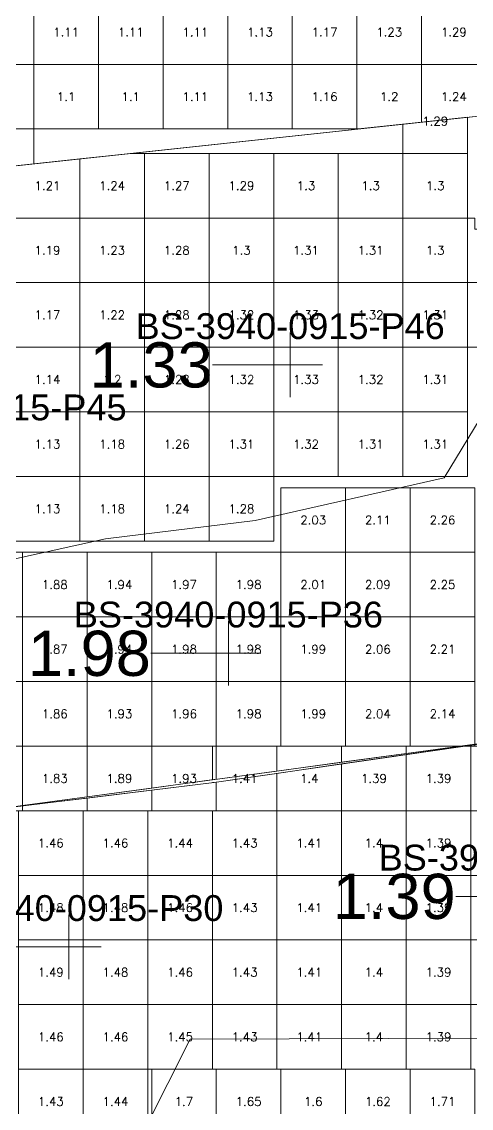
# Model space of a CAD drawing. Header units: inches. Extents: x 470001 to 470123, y 4349638 to 4349734.
# Drawn here: x 470059.67 to 470066.62, y 4349646.91 to 4349663.73 of the extents above; entities that cross this region are included whole.
import ezdxf
from ezdxf.enums import TextEntityAlignment as Align

# ---------------------------------------------------------------- set-up
doc = ezdxf.new("R2010")
doc.units = ezdxf.units.IN
doc.header["$MEASUREMENT"] = 0
for name, color, linetype, lineweight in [('点', 7, 'Continuous', 0), ('爆区方格网', 7, 'Continuous', 0), ('线条', 7, 'Continuous', 0), ('钻孔', 7, 'Continuous', 0)]:
    doc.layers.add(name, color=color, linetype=linetype, lineweight=lineweight)
doc.styles.add('3dmine_textStyle_1', font='txt.shx', dxfattribs={"height": 1, "bigfont": 'gbcbig.shx'})
doc.styles.add('3dmine_textStyle_2', font='arial.ttf', dxfattribs={"height": 1})

msp = doc.modelspace()

# ---------------------------------------------------------------- hatches: boundary and pattern name
at = {"layer": '钻孔', "linetype": 'Continuous', "lineweight": 0, "true_color": 0x0000ff, "extrusion": (0, 1, 0)}
for points in [[(-470064.823, 3930.486), (-470063.823, 3930.486), (-470063.823, 3940.486), (-470064.823, 3940.486)], [(-470059.9, 3929.772), (-470058.9, 3929.772), (-470058.9, 3940.772), (-470059.9, 3940.772)], [(-470061.398, 3929.9), (-470060.398, 3929.9), (-470060.398, 3940.9), (-470061.398, 3940.9)]]:
    msp.add_hatch(color=5, dxfattribs=at).paths.add_polyline_path(points, flags=0)
at = {"layer": '钻孔', "linetype": 'Continuous', "lineweight": 0, "true_color": 0xff0000, "extrusion": (0, 1, 0)}
msp.add_hatch(color=1, dxfattribs=at).paths.add_polyline_path([(-470063.867, 3929.742), (-470062.867, 3929.742), (-470062.867, 3940.742), (-470063.867, 3940.742)], flags=0)

# ---------------------------------------------------------------- linework, layer by layer
at = {"color": 5, "linetype": 'Continuous', "lineweight": 0, "true_color": 0x0000ff, "elevation": 3940.486}
msp.add_lwpolyline([(470059.568, 4349661.496), (470058.789, 4349663.063), (470056.068, 4349663.433), (470051.034, 4349664.014), (470045.693, 4349664.477), (470048.575, 4349669.089), (470049.134, 4349671.432), (470053.013, 4349672.199), (470054.969, 4349670.918), (470057.564, 4349669.703), (470060.242, 4349670.725), (470062.064, 4349672.658), (470063.61, 4349675.309), (470068.58, 4349676.606), (470071.461, 4349674.934), (470071.544, 4349671.081), (470069.538, 4349665.982), (470066.788, 4349662.272), (470059.568, 4349661.496), (470059.568, 4349661.496)], dxfattribs=at)
at = {"color": 7, "linetype": 'Continuous', "lineweight": 0}
for points, elevation in [([(470047.117, 4349638.106), (470054.879, 4349638.777), (470061.268, 4349639.601), (470068.933, 4349639.99), (470072.867, 4349640.331), (470073.547, 4349643.49), (470075.928, 4349647.622), (470077.249, 4349652.237), (470076.521, 4349660.129), (470076.183, 4349663.27), (470072.137, 4349662.937), (470066.788, 4349662.272), (470067.495, 4349658.791), (470066.204, 4349656.669), (470063.283, 4349656.008), (470060.964, 4349655.726), (470057.087, 4349654.869), (470055.414, 4349656.646), (470054.192, 4349658.942), (470053.816, 4349660.878), (470048.386, 4349659.836), (470049.125, 4349655.871)], 3935.364), ([(470053.816, 4349660.878), (470054.192, 4349658.942), (470055.414, 4349656.646), (470057.087, 4349654.869), (470060.964, 4349655.726), (470063.283, 4349656.008), (470066.204, 4349656.669), (470067.495, 4349658.791), (470066.788, 4349662.272), (470053.816, 4349660.878), (470053.816, 4349660.878)], 3935.363), ([(470045.45, 4349652.937), (470049.125, 4349655.871), (470052.312, 4349651.762), (470055.296, 4349650.011), (470059.268, 4349651.538), (470067.525, 4349652.661), (470068.988, 4349652.36), (470070.251, 4349650.304), (470069.526, 4349649.115), (470066.875, 4349647.997), (470062.274, 4349647.979), (470061.243, 4349645.934), (470059.872, 4349644.483), (470058.91, 4349643.639), (470057.131, 4349643.145), (470053.818, 4349643.965), (470052.039, 4349645.708), (470048.627, 4349645.298)], 3935.363), ([(470049.125, 4349655.871), (470050.741, 4349653.716), (470052.312, 4349651.762), (470055.296, 4349650.011), (470059.268, 4349651.538), (470062.645, 4349651.953), (470067.525, 4349652.661), (470068.988, 4349652.36), (470070.251, 4349650.304), (470069.526, 4349649.115), (470066.875, 4349647.997), (470062.274, 4349647.979), (470061.243, 4349645.934), (470059.872, 4349644.483), (470058.91, 4349643.639), (470057.131, 4349643.145), (470053.818, 4349643.965), (470052.039, 4349645.708), (470048.627, 4349645.298)], 3935.364)]:
    msp.add_lwpolyline(points, dxfattribs=dict(at, elevation=elevation))
at = {"layer": '点', "color": 138, "linetype": 'Continuous', "lineweight": 0, "true_color": 0x004c4c}
for points, elevation in [([(470063.823, 4349657.916), (470063.823, 4349658.916)], 3940.486), ([(470064.323, 4349658.416), (470063.323, 4349658.416)], 3940.486), ([(470062.867, 4349653.452), (470062.867, 4349654.452)], 3940.742), ([(470063.367, 4349653.952), (470062.367, 4349653.952)], 3940.742), ([(470060.398, 4349648.909), (470060.398, 4349649.909)], 3940.9), ([(470060.898, 4349649.409), (470059.898, 4349649.409)], 3940.9)]:
    msp.add_lwpolyline(points, dxfattribs=dict(at, elevation=elevation))
at = {"layer": '爆区方格网', "color": 5, "linetype": 'Continuous', "lineweight": 0, "true_color": 0x0000ff}
for points, elevation in [([(470059.856, 4349663.067), (470058.856, 4349663.067), (470058.856, 4349664.067), (470059.856, 4349664.067), (470059.856, 4349663.067)], 3941.06), ([(470060.856, 4349663.067), (470059.856, 4349663.067), (470059.856, 4349664.067), (470060.856, 4349664.067), (470060.856, 4349663.067)], 3941.06), ([(470061.856, 4349663.067), (470060.856, 4349663.067), (470060.856, 4349664.067), (470061.856, 4349664.067), (470061.856, 4349663.067)], 3941.06), ([(470062.856, 4349663.067), (470061.856, 4349663.067), (470061.856, 4349664.067), (470062.856, 4349664.067), (470062.856, 4349663.067)], 3941.06), ([(470063.856, 4349663.067), (470062.856, 4349663.067), (470062.856, 4349664.067), (470063.856, 4349664.067), (470063.856, 4349663.067)], 3941.06), ([(470064.856, 4349663.067), (470063.856, 4349663.067), (470063.856, 4349664.067), (470064.856, 4349664.067), (470064.856, 4349663.067)], 3941.06), ([(470065.856, 4349663.067), (470064.856, 4349663.067), (470064.856, 4349664.067), (470065.856, 4349664.067), (470065.856, 4349663.067)], 3941.06), ([(470066.856, 4349663.067), (470065.856, 4349663.067), (470065.856, 4349664.067), (470066.856, 4349664.067), (470066.856, 4349663.067)], 3941.06), ([(470059.856, 4349662.067), (470058.856, 4349662.067), (470058.856, 4349663.067), (470059.856, 4349663.067), (470059.856, 4349662.067)], 3941.06), ([(470060.856, 4349662.067), (470059.856, 4349662.067), (470059.856, 4349663.067), (470060.856, 4349663.067), (470060.856, 4349662.067)], 3941.06), ([(470061.856, 4349662.067), (470060.856, 4349662.067), (470060.856, 4349663.067), (470061.856, 4349663.067), (470061.856, 4349662.067)], 3941.06), ([(470062.856, 4349662.067), (470061.856, 4349662.067), (470061.856, 4349663.067), (470062.856, 4349663.067), (470062.856, 4349662.067)], 3941.06), ([(470063.856, 4349662.067), (470062.856, 4349662.067), (470062.856, 4349663.067), (470063.856, 4349663.067), (470063.856, 4349662.067)], 3941.06), ([(470064.856, 4349662.067), (470063.856, 4349662.067), (470063.856, 4349663.067), (470064.856, 4349663.067), (470064.856, 4349662.067)], 3941.06), ([(470065.856, 4349662.172), (470064.881, 4349662.067), (470064.856, 4349662.067), (470064.856, 4349663.067), (470065.856, 4349663.067), (470065.856, 4349662.172)], 3941.06), ([(470066.856, 4349662.364), (470066.788, 4349662.272), (470065.856, 4349662.172), (470065.856, 4349663.067), (470066.856, 4349663.067), (470066.856, 4349662.364)], 3941.06), ([(470066.568, 4349661.689), (470065.568, 4349661.689), (470065.568, 4349662.141), (470066.568, 4349662.249), (470066.568, 4349661.689)], 3940.486), ([(470060.568, 4349660.689), (470059.568, 4349660.689), (470059.568, 4349661.496), (470060.568, 4349661.604), (470060.568, 4349660.689)], 3940.486), ([(470061.568, 4349660.689), (470060.568, 4349660.689), (470060.568, 4349661.604), (470061.356, 4349661.689), (470061.568, 4349661.689), (470061.568, 4349660.689)], 3940.486), ([(470062.568, 4349660.689), (470061.568, 4349660.689), (470061.568, 4349661.689), (470062.568, 4349661.689), (470062.568, 4349660.689)], 3940.486), ([(470063.568, 4349660.689), (470062.568, 4349660.689), (470062.568, 4349661.689), (470063.568, 4349661.689), (470063.568, 4349660.689)], 3940.486), ([(470064.568, 4349660.689), (470063.568, 4349660.689), (470063.568, 4349661.689), (470064.568, 4349661.689), (470064.568, 4349660.689)], 3940.486), ([(470065.568, 4349660.689), (470064.568, 4349660.689), (470064.568, 4349661.689), (470065.568, 4349661.689), (470065.568, 4349660.689)], 3940.486), ([(470066.568, 4349660.689), (470065.568, 4349660.689), (470065.568, 4349661.689), (470066.568, 4349661.689), (470066.568, 4349660.689)], 3940.486), ([(470060.568, 4349659.689), (470059.568, 4349659.689), (470059.568, 4349660.689), (470060.568, 4349660.689), (470060.568, 4349659.689)], 3940.486), ([(470061.568, 4349659.689), (470060.568, 4349659.689), (470060.568, 4349660.689), (470061.568, 4349660.689), (470061.568, 4349659.689)], 3940.486), ([(470062.568, 4349659.689), (470061.568, 4349659.689), (470061.568, 4349660.689), (470062.568, 4349660.689), (470062.568, 4349659.689)], 3940.486), ([(470063.568, 4349659.689), (470062.568, 4349659.689), (470062.568, 4349660.689), (470063.568, 4349660.689), (470063.568, 4349659.689)], 3940.486), ([(470064.568, 4349659.689), (470063.568, 4349659.689), (470063.568, 4349660.689), (470064.568, 4349660.689), (470064.568, 4349659.689)], 3940.486), ([(470065.568, 4349659.689), (470064.568, 4349659.689), (470064.568, 4349660.689), (470065.568, 4349660.689), (470065.568, 4349659.689)], 3940.486), ([(470066.568, 4349659.689), (470065.568, 4349659.689), (470065.568, 4349660.689), (470066.568, 4349660.689), (470066.568, 4349659.689)], 3940.486), ([(470066.68, 4349660.515), (470067.568, 4349660.515), (470067.568, 4349659.689), (470066.568, 4349659.689), (470066.568, 4349660.689), (470066.68, 4349660.689), (470066.68, 4349660.515)], 3940.486), ([(470060.568, 4349658.689), (470059.568, 4349658.689), (470059.568, 4349659.689), (470060.568, 4349659.689), (470060.568, 4349658.689)], 3940.486), ([(470061.568, 4349658.689), (470060.568, 4349658.689), (470060.568, 4349659.689), (470061.568, 4349659.689), (470061.568, 4349658.689)], 3940.486), ([(470062.568, 4349658.689), (470061.568, 4349658.689), (470061.568, 4349659.689), (470062.568, 4349659.689), (470062.568, 4349658.689)], 3940.486), ([(470063.568, 4349658.689), (470062.568, 4349658.689), (470062.568, 4349659.689), (470063.568, 4349659.689), (470063.568, 4349658.689)], 3940.486), ([(470064.568, 4349658.689), (470063.568, 4349658.689), (470063.568, 4349659.689), (470064.568, 4349659.689), (470064.568, 4349658.689)], 3940.486), ([(470065.568, 4349658.689), (470064.568, 4349658.689), (470064.568, 4349659.689), (470065.568, 4349659.689), (470065.568, 4349658.689)], 3940.486), ([(470066.568, 4349658.689), (470065.568, 4349658.689), (470065.568, 4349659.689), (470066.568, 4349659.689), (470066.568, 4349658.689)], 3940.486), ([(470067.568, 4349658.689), (470066.568, 4349658.689), (470066.568, 4349659.689), (470067.568, 4349659.689), (470067.568, 4349658.689)], 3940.486), ([(470060.568, 4349657.689), (470059.568, 4349657.689), (470059.568, 4349658.689), (470060.568, 4349658.689), (470060.568, 4349657.689)], 3940.486), ([(470061.568, 4349657.689), (470060.568, 4349657.689), (470060.568, 4349658.689), (470061.568, 4349658.689), (470061.568, 4349657.689)], 3940.486), ([(470062.568, 4349657.689), (470061.568, 4349657.689), (470061.568, 4349658.689), (470062.568, 4349658.689), (470062.568, 4349657.689)], 3940.486), ([(470063.568, 4349657.689), (470062.568, 4349657.689), (470062.568, 4349658.689), (470063.568, 4349658.689), (470063.568, 4349657.689)], 3940.486), ([(470064.568, 4349657.689), (470063.568, 4349657.689), (470063.568, 4349658.689), (470064.568, 4349658.689), (470064.568, 4349657.689)], 3940.486), ([(470065.568, 4349657.689), (470064.568, 4349657.689), (470064.568, 4349658.689), (470065.568, 4349658.689), (470065.568, 4349657.689)], 3940.486), ([(470066.568, 4349657.689), (470065.568, 4349657.689), (470065.568, 4349658.689), (470066.568, 4349658.689), (470066.568, 4349657.689)], 3940.486), ([(470060.568, 4349656.689), (470059.568, 4349656.689), (470059.568, 4349657.689), (470060.568, 4349657.689), (470060.568, 4349656.689)], 3940.486), ([(470061.568, 4349656.689), (470060.568, 4349656.689), (470060.568, 4349657.689), (470061.568, 4349657.689), (470061.568, 4349656.689)], 3940.486), ([(470062.568, 4349656.689), (470061.568, 4349656.689), (470061.568, 4349657.689), (470062.568, 4349657.689), (470062.568, 4349656.689)], 3940.486), ([(470063.568, 4349656.689), (470062.568, 4349656.689), (470062.568, 4349657.689), (470063.568, 4349657.689), (470063.568, 4349656.689)], 3940.486), ([(470064.568, 4349656.689), (470063.568, 4349656.689), (470063.568, 4349657.689), (470064.568, 4349657.689), (470064.568, 4349656.689)], 3940.486), ([(470065.568, 4349656.689), (470064.568, 4349656.689), (470064.568, 4349657.689), (470065.568, 4349657.689), (470065.568, 4349656.689)], 3940.486), ([(470066.568, 4349656.689), (470065.568, 4349656.689), (470065.568, 4349657.689), (470066.568, 4349657.689), (470066.568, 4349656.689)], 3940.486), ([(470060.568, 4349655.689), (470059.568, 4349655.689), (470059.568, 4349656.689), (470060.568, 4349656.689), (470060.568, 4349655.689)], 3940.486), ([(470061.568, 4349655.689), (470060.568, 4349655.689), (470060.568, 4349656.689), (470061.568, 4349656.689), (470061.568, 4349655.689)], 3940.486), ([(470062.568, 4349655.689), (470061.568, 4349655.689), (470061.568, 4349656.689), (470062.568, 4349656.689), (470062.568, 4349655.689)], 3940.486), ([(470063.568, 4349655.689), (470062.568, 4349655.689), (470062.568, 4349656.689), (470063.568, 4349656.689), (470063.568, 4349655.689)], 3940.486), ([(470063.619, 4349652.13), (470062.619, 4349651.994), (470062.619, 4349652.515), (470063.619, 4349652.515), (470063.619, 4349652.13)], 3940.213), ([(470064.619, 4349652.266), (470063.619, 4349652.13), (470063.619, 4349652.515), (470064.619, 4349652.515), (470064.619, 4349652.266)], 3940.213), ([(470065.619, 4349652.402), (470064.619, 4349652.266), (470064.619, 4349652.515), (470065.619, 4349652.515), (470065.619, 4349652.402)], 3940.213), ([(470065.619, 4349652.402), (470065.619, 4349652.515), (470066.448, 4349652.515), (470065.619, 4349652.402)], 3940.213), ([(470066.619, 4349651.515), (470065.619, 4349651.515), (470065.619, 4349652.385), (470066.516, 4349652.515), (470066.619, 4349652.515), (470066.619, 4349651.515)], 3940.213), ([(470067.619, 4349651.515), (470066.619, 4349651.515), (470066.619, 4349652.515), (470067.619, 4349652.515), (470067.619, 4349651.515)], 3940.213), ([(470065.619, 4349651.515), (470064.619, 4349651.515), (470064.619, 4349652.24), (470065.619, 4349652.385), (470065.619, 4349651.515)], 3940.213), ([(470064.619, 4349651.515), (470063.619, 4349651.515), (470063.619, 4349652.094), (470064.619, 4349652.24), (470064.619, 4349651.515)], 3940.213), ([(470063.619, 4349651.515), (470062.68, 4349651.515), (470062.68, 4349651.958), (470062.645, 4349651.953), (470062.619, 4349651.95), (470062.619, 4349651.95), (470062.645, 4349651.953), (470063.619, 4349652.094), (470063.619, 4349651.515)], 3940.213), ([(470060.619, 4349650.515), (470059.619, 4349650.515), (470059.619, 4349651.515), (470060.619, 4349651.515), (470060.619, 4349650.515)], 3940.213), ([(470061.619, 4349650.515), (470060.619, 4349650.515), (470060.619, 4349651.515), (470061.619, 4349651.515), (470061.619, 4349650.515)], 3940.213), ([(470062.619, 4349650.515), (470061.619, 4349650.515), (470061.619, 4349651.515), (470062.619, 4349651.515), (470062.619, 4349650.515)], 3940.213), ([(470063.619, 4349650.515), (470062.619, 4349650.515), (470062.619, 4349651.515), (470063.619, 4349651.515), (470063.619, 4349650.515)], 3940.213), ([(470064.619, 4349650.515), (470063.619, 4349650.515), (470063.619, 4349651.515), (470064.619, 4349651.515), (470064.619, 4349650.515)], 3940.213), ([(470065.619, 4349650.515), (470064.619, 4349650.515), (470064.619, 4349651.515), (470065.619, 4349651.515), (470065.619, 4349650.515)], 3940.213), ([(470066.619, 4349650.515), (470065.619, 4349650.515), (470065.619, 4349651.515), (470066.619, 4349651.515), (470066.619, 4349650.515)], 3940.213), ([(470067.619, 4349650.515), (470066.619, 4349650.515), (470066.619, 4349651.515), (470067.619, 4349651.515), (470067.619, 4349650.515)], 3940.213), ([(470060.619, 4349649.515), (470059.619, 4349649.515), (470059.619, 4349650.515), (470060.619, 4349650.515), (470060.619, 4349649.515)], 3940.213), ([(470061.619, 4349649.515), (470060.619, 4349649.515), (470060.619, 4349650.515), (470061.619, 4349650.515), (470061.619, 4349649.515)], 3940.213), ([(470062.619, 4349649.515), (470061.619, 4349649.515), (470061.619, 4349650.515), (470062.619, 4349650.515), (470062.619, 4349649.515)], 3940.213), ([(470063.619, 4349649.515), (470062.619, 4349649.515), (470062.619, 4349650.515), (470063.619, 4349650.515), (470063.619, 4349649.515)], 3940.213), ([(470064.619, 4349649.515), (470063.619, 4349649.515), (470063.619, 4349650.515), (470064.619, 4349650.515), (470064.619, 4349649.515)], 3940.213), ([(470065.619, 4349649.515), (470064.619, 4349649.515), (470064.619, 4349650.515), (470065.619, 4349650.515), (470065.619, 4349649.515)], 3940.213), ([(470066.619, 4349649.515), (470065.619, 4349649.515), (470065.619, 4349650.515), (470066.619, 4349650.515), (470066.619, 4349649.515)], 3940.213), ([(470067.619, 4349649.515), (470066.619, 4349649.515), (470066.619, 4349650.515), (470067.619, 4349650.515), (470067.619, 4349649.515)], 3940.213), ([(470060.619, 4349648.515), (470059.619, 4349648.515), (470059.619, 4349649.515), (470060.619, 4349649.515), (470060.619, 4349648.515)], 3940.213), ([(470061.619, 4349648.515), (470060.619, 4349648.515), (470060.619, 4349649.515), (470061.619, 4349649.515), (470061.619, 4349648.515)], 3940.213), ([(470062.619, 4349648.515), (470061.619, 4349648.515), (470061.619, 4349649.515), (470062.619, 4349649.515), (470062.619, 4349648.515)], 3940.213), ([(470063.619, 4349648.515), (470062.619, 4349648.515), (470062.619, 4349649.515), (470063.619, 4349649.515), (470063.619, 4349648.515)], 3940.213), ([(470064.619, 4349648.515), (470063.619, 4349648.515), (470063.619, 4349649.515), (470064.619, 4349649.515), (470064.619, 4349648.515)], 3940.213), ([(470065.619, 4349648.515), (470064.619, 4349648.515), (470064.619, 4349649.515), (470065.619, 4349649.515), (470065.619, 4349648.515)], 3940.213), ([(470066.619, 4349648.515), (470065.619, 4349648.515), (470065.619, 4349649.515), (470066.619, 4349649.515), (470066.619, 4349648.515)], 3940.213), ([(470067.619, 4349648.515), (470066.619, 4349648.515), (470066.619, 4349649.515), (470067.619, 4349649.515), (470067.619, 4349648.515)], 3940.213), ([(470060.619, 4349647.515), (470059.619, 4349647.515), (470059.619, 4349648.515), (470060.619, 4349648.515), (470060.619, 4349647.515)], 3940.213), ([(470061.619, 4349647.515), (470060.619, 4349647.515), (470060.619, 4349648.515), (470061.619, 4349648.515), (470061.619, 4349647.515)], 3940.213), ([(470062.619, 4349647.515), (470061.619, 4349647.515), (470061.619, 4349648.515), (470062.619, 4349648.515), (470062.619, 4349647.515)], 3940.213), ([(470063.619, 4349647.515), (470062.619, 4349647.515), (470062.619, 4349648.515), (470063.619, 4349648.515), (470063.619, 4349647.515)], 3940.213), ([(470064.619, 4349647.515), (470063.619, 4349647.515), (470063.619, 4349648.515), (470064.619, 4349648.515), (470064.619, 4349647.515)], 3940.213), ([(470065.619, 4349647.515), (470064.619, 4349647.515), (470064.619, 4349648.515), (470065.619, 4349648.515), (470065.619, 4349647.515)], 3940.213), ([(470066.619, 4349647.515), (470065.619, 4349647.515), (470065.619, 4349648.515), (470066.619, 4349648.515), (470066.619, 4349647.515)], 3940.213), ([(470060.619, 4349646.515), (470059.619, 4349646.515), (470059.619, 4349647.515), (470060.619, 4349647.515), (470060.619, 4349646.515)], 3940.213), ([(470061.619, 4349646.515), (470060.619, 4349646.515), (470060.619, 4349647.515), (470061.619, 4349647.515), (470061.619, 4349646.515)], 3940.213)]:
    msp.add_lwpolyline(points, dxfattribs=dict(at, elevation=elevation))
at = {"layer": '爆区方格网', "color": 1, "linetype": 'Continuous', "lineweight": 0, "true_color": 0xff0000}
for points, elevation in [([(470059.856, 4349661.527), (470059.568, 4349661.496), (470058.856, 4349661.42), (470058.856, 4349662.067), (470059.856, 4349662.067), (470059.856, 4349661.527)], 3941.2), ([(470064.68, 4349655.515), (470063.68, 4349655.515), (470063.68, 4349656.515), (470064.68, 4349656.515), (470064.68, 4349655.515)], 3940.68), ([(470065.68, 4349655.515), (470064.68, 4349655.515), (470064.68, 4349656.515), (470065.68, 4349656.515), (470065.68, 4349655.515)], 3940.68), ([(470066.68, 4349655.515), (470065.68, 4349655.515), (470065.68, 4349656.515), (470066.68, 4349656.515), (470066.68, 4349655.515)], 3940.68), ([(470059.68, 4349654.515), (470058.68, 4349654.515), (470058.68, 4349655.515), (470059.68, 4349655.515), (470059.68, 4349654.515)], 3940.68), ([(470060.68, 4349654.515), (470059.68, 4349654.515), (470059.68, 4349655.515), (470060.68, 4349655.515), (470060.68, 4349654.515)], 3940.68), ([(470061.68, 4349654.515), (470060.68, 4349654.515), (470060.68, 4349655.515), (470061.68, 4349655.515), (470061.68, 4349654.515)], 3940.68), ([(470062.68, 4349654.515), (470061.68, 4349654.515), (470061.68, 4349655.515), (470062.68, 4349655.515), (470062.68, 4349654.515)], 3940.68), ([(470063.68, 4349654.515), (470062.68, 4349654.515), (470062.68, 4349655.515), (470063.68, 4349655.515), (470063.68, 4349654.515)], 3940.68), ([(470064.68, 4349654.515), (470063.68, 4349654.515), (470063.68, 4349655.515), (470064.68, 4349655.515), (470064.68, 4349654.515)], 3940.68), ([(470065.68, 4349654.515), (470064.68, 4349654.515), (470064.68, 4349655.515), (470065.68, 4349655.515), (470065.68, 4349654.515)], 3940.68), ([(470066.68, 4349654.515), (470065.68, 4349654.515), (470065.68, 4349655.515), (470066.68, 4349655.515), (470066.68, 4349654.515)], 3940.68), ([(470059.68, 4349653.515), (470058.68, 4349653.515), (470058.68, 4349654.515), (470059.68, 4349654.515), (470059.68, 4349653.515)], 3940.68), ([(470060.68, 4349653.515), (470059.68, 4349653.515), (470059.68, 4349654.515), (470060.68, 4349654.515), (470060.68, 4349653.515)], 3940.68), ([(470061.68, 4349653.515), (470060.68, 4349653.515), (470060.68, 4349654.515), (470061.68, 4349654.515), (470061.68, 4349653.515)], 3940.68), ([(470062.68, 4349653.515), (470061.68, 4349653.515), (470061.68, 4349654.515), (470062.68, 4349654.515), (470062.68, 4349653.515)], 3940.68), ([(470063.68, 4349653.515), (470062.68, 4349653.515), (470062.68, 4349654.515), (470063.68, 4349654.515), (470063.68, 4349653.515)], 3940.68), ([(470064.68, 4349653.515), (470063.68, 4349653.515), (470063.68, 4349654.515), (470064.68, 4349654.515), (470064.68, 4349653.515)], 3940.68), ([(470065.68, 4349653.515), (470064.68, 4349653.515), (470064.68, 4349654.515), (470065.68, 4349654.515), (470065.68, 4349653.515)], 3940.68), ([(470066.68, 4349653.515), (470065.68, 4349653.515), (470065.68, 4349654.515), (470066.68, 4349654.515), (470066.68, 4349653.515)], 3940.68), ([(470059.68, 4349652.515), (470058.68, 4349652.515), (470058.68, 4349653.515), (470059.68, 4349653.515), (470059.68, 4349652.515)], 3940.68), ([(470060.68, 4349652.515), (470059.68, 4349652.515), (470059.68, 4349653.515), (470060.68, 4349653.515), (470060.68, 4349652.515)], 3940.68), ([(470061.68, 4349652.515), (470060.68, 4349652.515), (470060.68, 4349653.515), (470061.68, 4349653.515), (470061.68, 4349652.515)], 3940.68), ([(470062.68, 4349652.515), (470061.68, 4349652.515), (470061.68, 4349653.515), (470062.68, 4349653.515), (470062.68, 4349652.515)], 3940.68), ([(470063.68, 4349652.515), (470062.68, 4349652.515), (470062.68, 4349653.515), (470063.68, 4349653.515), (470063.68, 4349652.515)], 3940.68), ([(470064.68, 4349652.515), (470063.68, 4349652.515), (470063.68, 4349653.515), (470064.68, 4349653.515), (470064.68, 4349652.515)], 3940.68), ([(470065.68, 4349652.515), (470064.68, 4349652.515), (470064.68, 4349653.515), (470065.68, 4349653.515), (470065.68, 4349652.515)], 3940.68), ([(470066.68, 4349652.546), (470066.448, 4349652.515), (470065.68, 4349652.515), (470065.68, 4349653.515), (470066.68, 4349653.515), (470066.68, 4349652.546)], 3940.68), ([(470059.68, 4349651.594), (470059.268, 4349651.538), (470059.68, 4349651.589), (470059.68, 4349651.515), (470058.68, 4349651.515), (470058.68, 4349652.515), (470059.68, 4349652.515), (470059.68, 4349651.594)], 3940.68), ([(470060.68, 4349651.73), (470059.68, 4349651.594), (470059.68, 4349652.515), (470060.68, 4349652.515), (470060.68, 4349651.73)], 3940.68), ([(470061.68, 4349651.866), (470060.68, 4349651.73), (470060.68, 4349652.515), (470061.68, 4349652.515), (470061.68, 4349651.866)], 3940.68), ([(470062.68, 4349652.002), (470061.68, 4349651.866), (470061.68, 4349652.515), (470062.68, 4349652.515), (470062.68, 4349652.002)], 3940.68), ([(470066.68, 4349652.515), (470066.516, 4349652.515), (470066.68, 4349652.539), (470066.68, 4349652.515)], 3940.68), ([(470062.68, 4349651.515), (470061.68, 4349651.515), (470061.68, 4349651.835), (470062.645, 4349651.953), (470062.68, 4349651.958), (470062.68, 4349651.515)], 3940.68), ([(470061.68, 4349651.515), (470060.68, 4349651.515), (470060.68, 4349651.712), (470061.68, 4349651.835), (470061.68, 4349651.515)], 3940.68), ([(470060.68, 4349651.515), (470059.68, 4349651.515), (470059.68, 4349651.589), (470060.68, 4349651.712), (470060.68, 4349651.515)], 3940.68), ([(470062.68, 4349646.515), (470061.68, 4349646.515), (470061.68, 4349647.515), (470062.68, 4349647.515), (470062.68, 4349646.515)], 3940.68), ([(470063.68, 4349646.515), (470062.68, 4349646.515), (470062.68, 4349647.515), (470063.68, 4349647.515), (470063.68, 4349646.515)], 3940.68), ([(470064.68, 4349646.515), (470063.68, 4349646.515), (470063.68, 4349647.515), (470064.68, 4349647.515), (470064.68, 4349646.515)], 3940.68), ([(470065.68, 4349646.515), (470064.68, 4349646.515), (470064.68, 4349647.515), (470065.68, 4349647.515), (470065.68, 4349646.515)], 3940.68), ([(470066.68, 4349646.515), (470065.68, 4349646.515), (470065.68, 4349647.515), (470066.68, 4349647.515), (470066.68, 4349646.515)], 3940.68)]:
    msp.add_lwpolyline(points, dxfattribs=dict(at, elevation=elevation))
at = {"layer": '线条', "color": 138, "linetype": 'Continuous', "lineweight": 0, "true_color": 0x004c4c}
for points, elevation in [([(470063.823, 4349658.416), (470063.823, 4349658.416), (470063.823, 4349658.416)], 3940.486), ([(470062.867, 4349653.952), (470062.867, 4349653.952), (470062.867, 4349653.952)], 3940.742), ([(470060.398, 4349649.409), (470060.398, 4349649.409), (470060.398, 4349649.409)], 3940.9)]:
    msp.add_lwpolyline(points, dxfattribs=dict(at, elevation=elevation))
at = {"layer": '钻孔', "color": 5, "linetype": 'Continuous', "lineweight": 0, "true_color": 0x0000ff}
for points, elevation in [([(470063.823, 4349658.416), (470062.623, 4349658.416)], 3940.486), ([(470063.823, 4349658.416), (470062.623, 4349658.416)], 3930.486), ([(470067.584, 4349650.19), (470066.384, 4349650.19)], 3940.82), ([(470067.584, 4349650.19), (470066.384, 4349650.19)], 3929.82), ([(470060.398, 4349649.409), (470059.198, 4349649.409)], 3940.9), ([(470060.398, 4349649.409), (470059.198, 4349649.409)], 3929.9)]:
    msp.add_lwpolyline(points, dxfattribs=dict(at, elevation=elevation))
at = {"layer": '钻孔', "color": 1, "linetype": 'Continuous', "lineweight": 0, "true_color": 0xff0000}
for elevation in [3940.742, 3929.742]:
    msp.add_lwpolyline([(470062.867, 4349653.952), (470061.667, 4349653.952)], dxfattribs=dict(at, elevation=elevation))

# ---------------------------------------------------------------- texts
at = {"color": 5, "linetype": 'Continuous', "lineweight": 0, "true_color": 0x0000ff, "style": '3dmine_textStyle_1'}
for s, p in [('1.11', (470060.356, 4349663.567, 3941.06)), ('1.11', (470061.356, 4349663.567, 3941.06)), ('1.11', (470062.356, 4349663.567, 3941.06)), ('1.13', (470063.356, 4349663.567, 3941.06)), ('1.17', (470064.356, 4349663.567, 3941.06)), ('1.23', (470065.356, 4349663.567, 3941.06)), ('1.29', (470066.356, 4349663.567, 3941.06)), ('1.1', (470060.356, 4349662.567, 3941.06)), ('1.1', (470061.356, 4349662.567, 3941.06)), ('1.11', (470062.356, 4349662.567, 3941.06)), ('1.13', (470063.356, 4349662.567, 3941.06)), ('1.16', (470064.356, 4349662.567, 3941.06)), ('1.2', (470065.356, 4349662.567, 3941.06)), ('1.24', (470066.356, 4349662.567, 3941.06)), ('1.29', (470066.068, 4349662.189, 3940.486)), ('1.21', (470060.068, 4349661.189, 3940.486)), ('1.24', (470061.068, 4349661.189, 3940.486)), ('1.27', (470062.068, 4349661.189, 3940.486)), ('1.29', (470063.068, 4349661.189, 3940.486)), ('1.3', (470064.068, 4349661.189, 3940.486)), ('1.3', (470065.068, 4349661.189, 3940.486)), ('1.3', (470066.068, 4349661.189, 3940.486)), ('1.19', (470060.068, 4349660.189, 3940.486)), ('1.23', (470061.068, 4349660.189, 3940.486)), ('1.28', (470062.068, 4349660.189, 3940.486)), ('1.3', (470063.068, 4349660.189, 3940.486)), ('1.31', (470064.068, 4349660.189, 3940.486)), ('1.31', (470065.068, 4349660.189, 3940.486)), ('1.3', (470066.068, 4349660.189, 3940.486)), ('1.17', (470060.068, 4349659.189, 3940.486)), ('1.22', (470061.068, 4349659.189, 3940.486)), ('1.28', (470062.068, 4349659.189, 3940.486)), ('1.32', (470063.068, 4349659.189, 3940.486)), ('1.33', (470064.068, 4349659.189, 3940.486)), ('1.32', (470065.068, 4349659.189, 3940.486)), ('1.31', (470066.068, 4349659.189, 3940.486)), ('1.14', (470060.068, 4349658.189, 3940.486)), ('1.2', (470061.068, 4349658.189, 3940.486)), ('1.28', (470062.068, 4349658.189, 3940.486)), ('1.32', (470063.068, 4349658.189, 3940.486)), ('1.33', (470064.068, 4349658.189, 3940.486)), ('1.32', (470065.068, 4349658.189, 3940.486)), ('1.31', (470066.068, 4349658.189, 3940.486)), ('1.13', (470060.068, 4349657.189, 3940.486)), ('1.18', (470061.068, 4349657.189, 3940.486)), ('1.26', (470062.068, 4349657.189, 3940.486)), ('1.31', (470063.068, 4349657.189, 3940.486)), ('1.32', (470064.068, 4349657.189, 3940.486)), ('1.31', (470065.068, 4349657.189, 3940.486)), ('1.31', (470066.068, 4349657.189, 3940.486)), ('1.13', (470060.068, 4349656.189, 3940.486)), ('1.18', (470061.068, 4349656.189, 3940.486)), ('1.24', (470062.068, 4349656.189, 3940.486)), ('1.28', (470063.068, 4349656.189, 3940.486)), ('1.41', (470063.119, 4349652.015, 3940.213)), ('1.4', (470064.119, 4349652.015, 3940.213)), ('1.39', (470065.119, 4349652.015, 3940.213)), ('1.39', (470066.119, 4349652.015, 3940.213)), ('1.46', (470060.119, 4349651.015, 3940.213)), ('1.46', (470061.119, 4349651.015, 3940.213)), ('1.44', (470062.119, 4349651.015, 3940.213)), ('1.43', (470063.119, 4349651.015, 3940.213)), ('1.41', (470064.119, 4349651.015, 3940.213)), ('1.4', (470065.119, 4349651.015, 3940.213)), ('1.39', (470066.119, 4349651.015, 3940.213)), ('1.48', (470060.119, 4349650.015, 3940.213)), ('1.48', (470061.119, 4349650.015, 3940.213)), ('1.46', (470062.119, 4349650.015, 3940.213)), ('1.43', (470063.119, 4349650.015, 3940.213)), ('1.41', (470064.119, 4349650.015, 3940.213)), ('1.4', (470065.119, 4349650.015, 3940.213)), ('1.39', (470066.119, 4349650.015, 3940.213)), ('1.49', (470060.119, 4349649.015, 3940.213)), ('1.48', (470061.119, 4349649.015, 3940.213)), ('1.46', (470062.119, 4349649.015, 3940.213)), ('1.43', (470063.119, 4349649.015, 3940.213)), ('1.41', (470064.119, 4349649.015, 3940.213)), ('1.4', (470065.119, 4349649.015, 3940.213)), ('1.39', (470066.119, 4349649.015, 3940.213)), ('1.46', (470060.119, 4349648.015, 3940.213)), ('1.46', (470061.119, 4349648.015, 3940.213)), ('1.45', (470062.119, 4349648.015, 3940.213)), ('1.43', (470063.119, 4349648.015, 3940.213)), ('1.41', (470064.119, 4349648.015, 3940.213)), ('1.4', (470065.119, 4349648.015, 3940.213)), ('1.39', (470066.119, 4349648.015, 3940.213)), ('1.43', (470060.119, 4349647.015, 3940.213)), ('1.44', (470061.119, 4349647.015, 3940.213))]:
    msp.add_text(s, height=0.1333, dxfattribs=at).set_placement(p, align=Align.MIDDLE_CENTER)
at = {"color": 1, "linetype": 'Continuous', "lineweight": 0, "true_color": 0xff0000, "style": '3dmine_textStyle_1'}
for s, p in [('2.03', (470064.18, 4349656.015, 3940.68)), ('2.11', (470065.18, 4349656.015, 3940.68)), ('2.26', (470066.18, 4349656.015, 3940.68)), ('1.88', (470060.18, 4349655.015, 3940.68)), ('1.94', (470061.18, 4349655.015, 3940.68)), ('1.97', (470062.18, 4349655.015, 3940.68)), ('1.98', (470063.18, 4349655.015, 3940.68)), ('2.01', (470064.18, 4349655.015, 3940.68)), ('2.09', (470065.18, 4349655.015, 3940.68)), ('2.25', (470066.18, 4349655.015, 3940.68)), ('1.87', (470060.18, 4349654.015, 3940.68)), ('1.94', (470061.18, 4349654.015, 3940.68)), ('1.98', (470062.18, 4349654.015, 3940.68)), ('1.98', (470063.18, 4349654.015, 3940.68)), ('1.99', (470064.18, 4349654.015, 3940.68)), ('2.06', (470065.18, 4349654.015, 3940.68)), ('2.21', (470066.18, 4349654.015, 3940.68)), ('1.86', (470060.18, 4349653.015, 3940.68)), ('1.93', (470061.18, 4349653.015, 3940.68)), ('1.96', (470062.18, 4349653.015, 3940.68)), ('1.98', (470063.18, 4349653.015, 3940.68)), ('1.99', (470064.18, 4349653.015, 3940.68)), ('2.04', (470065.18, 4349653.015, 3940.68)), ('2.14', (470066.18, 4349653.015, 3940.68)), ('1.83', (470060.18, 4349652.015, 3940.68)), ('1.89', (470061.18, 4349652.015, 3940.68)), ('1.93', (470062.18, 4349652.015, 3940.68)), ('1.7', (470062.18, 4349647.015, 3940.68)), ('1.65', (470063.18, 4349647.015, 3940.68)), ('1.6', (470064.18, 4349647.015, 3940.68)), ('1.62', (470065.18, 4349647.015, 3940.68)), ('1.71', (470066.18, 4349647.015, 3940.68))]:
    msp.add_text(s, height=0.1333, dxfattribs=at).set_placement(p, align=Align.MIDDLE_CENTER)
at = {"layer": '钻孔', "color": 138, "linetype": 'Continuous', "lineweight": 0, "true_color": 0x004c4c, "style": '3dmine_textStyle_2'}
for s, p in [('BS-3940-0915-P46', (470063.823, 4349658.816, 3940.486)), ('BS-3940-0915-P45', (470058.9, 4349657.558, 3940.772)), ('BS-3940-0915-P36', (470062.867, 4349654.352, 3940.742)), ('BS-3940-0915-P33', (470067.584, 4349650.59, 3940.82)), ('BS-3940-0915-P30', (470060.398, 4349649.809, 3940.9))]:
    msp.add_text(s, height=0.4, dxfattribs=at).set_placement(p, align=Align.CENTER)
at = {"layer": '钻孔', "color": 5, "linetype": 'Continuous', "lineweight": 0, "true_color": 0x0000ff, "style": '3dmine_textStyle_2'}
for s, p in [('1.33', (470062.623, 4349658.416, 3935.486)), ('1.39', (470066.384, 4349650.19, 3935.32))]:
    msp.add_text(s, height=0.7, dxfattribs=at).set_placement(p, align=Align.MIDDLE_RIGHT)
at = {"layer": '钻孔', "color": 1, "linetype": 'Continuous', "lineweight": 0, "true_color": 0xff0000, "style": '3dmine_textStyle_2'}
msp.add_text('1.98', height=0.7, dxfattribs=at).set_placement((470061.667, 4349653.952, 3935.242), align=Align.MIDDLE_RIGHT)

doc.saveas('drawing.dxf')
